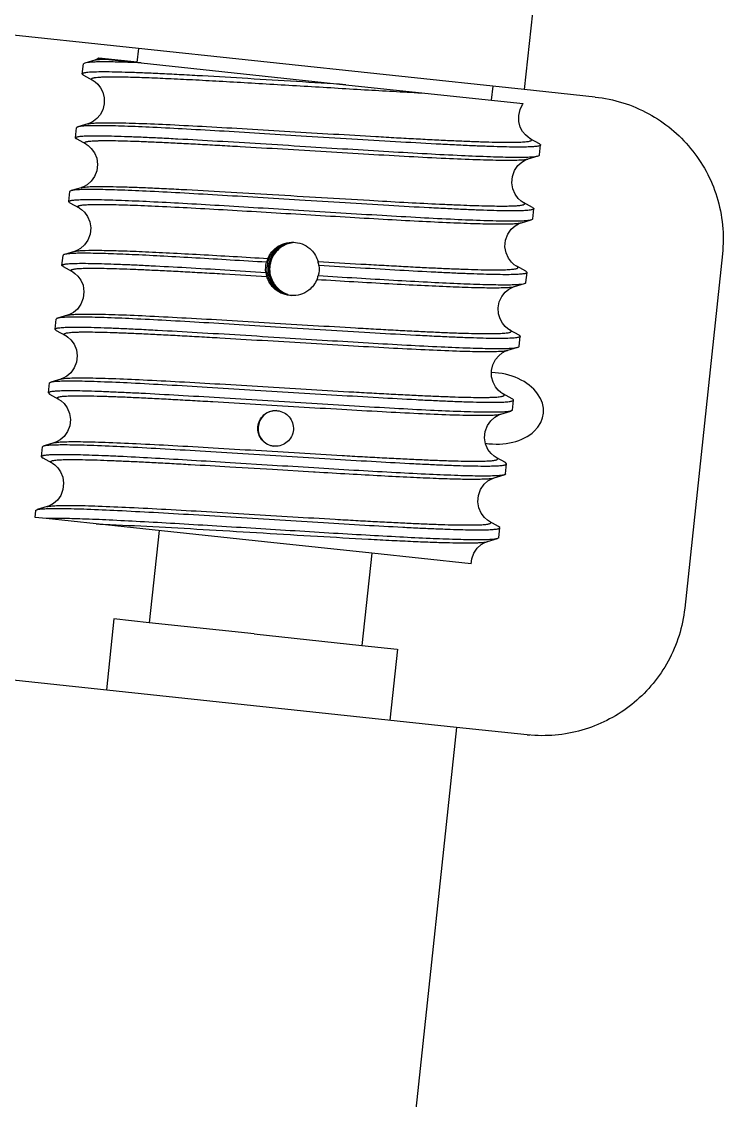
# Model space of a CAD drawing. Header units: millimetres. Extents: x 0 to 420, y 0 to 297.
# Drawn here: x 176.47 to 181.4, y 183.26 to 190.83 of the extents above; entities that cross this region are included whole.
import ezdxf

# ---------------------------------------------------------------- set-up
doc = ezdxf.new("R2010")
doc.units = ezdxf.units.MM
doc.header["$LTSCALE"] = 23.1
doc.layers.get('0').update_dxf_attribs({"linetype": 'CONTINUOUS'})
doc.layers.add('AXIS', color=7, linetype='CONTINUOUS')

msp = doc.modelspace()

# ---------------------------------------------------------------- linework, layer by layer
at = {"color": 7, "linetype": 'CONTINUOUS'}
for p, q in [((180.1829, 192.0924), (179.9977, 190.3522)), ((179.9977, 190.3522), (175.5232, 190.8286)), ((177.2827, 190.5427), (177.0136, 190.5709)), ((177.0136, 190.5709), (177.0603, 190.5657)), ((177.0603, 190.5657), (177.309, 190.5389)), ((176.914, 190.5372), (176.9044, 190.5308)), ((176.984, 190.558), (176.914, 190.5372)), ((177.309, 190.5389), (178.7447, 190.3858)), ((176.9049, 190.4521), (176.9689, 190.4171)), ((178.7447, 190.3858), (179.3, 190.3268)), ((180.4953, 190.2992), (179.9977, 190.3522)), ((179.3, 190.3268), (179.991, 190.2539)), ((176.9363, 190.1105), (176.8663, 190.0897)), ((176.8573, 190.0047), (176.9213, 189.9696)), ((180.1039, 189.9717), (180.0399, 190.0068)), ((180.0247, 189.8651), (180.0946, 189.8859)), ((176.8887, 189.6631), (176.8187, 189.6423)), ((176.8097, 189.5572), (176.8016, 189.5655)), ((176.8097, 189.5572), (176.8738, 189.5221)), ((180.0561, 189.5243), (179.9921, 189.5594)), ((179.9772, 189.4177), (180.0471, 189.4385)), ((176.8412, 189.2157), (176.7712, 189.1949)), ((176.7861, 189.1979), (176.7712, 189.1949)), ((181.3879, 189.1988), (181.1233, 186.7128)), ((176.762, 189.1097), (176.826, 189.0747)), ((180.0086, 189.0768), (179.9446, 189.1118)), ((179.9295, 188.9702), (179.9994, 188.991)), ((176.7934, 188.7682), (176.7234, 188.7474)), ((176.7145, 188.6622), (176.7785, 188.6271)), ((179.9609, 188.6293), (179.8968, 188.6644)), ((179.8818, 188.5227), (179.9518, 188.5435)), ((176.7459, 188.3207), (176.6759, 188.2999)), ((176.6668, 188.2148), (176.7308, 188.1797)), ((179.9133, 188.1818), (179.8493, 188.2169)), ((179.8342, 188.0752), (179.9041, 188.096)), ((176.6981, 187.8732), (176.6282, 187.8524)), ((176.6191, 187.7673), (176.6831, 187.7322)), ((179.8657, 187.7344), (179.8017, 187.7694)), ((177.9316, 187.7053), (178.2306, 187.6874)), ((178.2306, 187.6874), (178.5191, 187.6701)), ((178.5191, 187.6701), (178.5308, 187.6694)), ((179.7865, 187.6278), (179.8566, 187.6486)), ((176.6506, 187.4257), (176.5806, 187.4049)), ((176.6429, 187.3418), (176.5658, 187.3502)), ((176.9946, 187.3041), (176.6429, 187.3418)), ((179.8181, 187.2869), (179.7541, 187.3219)), ((177.4525, 187.2552), (176.9946, 187.3041)), ((178.1747, 187.1782), (177.4525, 187.2552)), ((179.8265, 187.2782), (179.8181, 187.2869)), ((178.9274, 187.0982), (178.1747, 187.1782)), ((179.739, 187.1803), (179.809, 187.2011)), ((179.819, 187.2078), (179.809, 187.2011)), ((179.6241, 187.0246), (178.9274, 187.0982)), ((179.5213, 185.8775), (175.0468, 186.3538)), ((179.5213, 185.8775), (178.9655, 180.657)), ((180.0189, 185.8245), (179.5213, 185.8775)), ((180.0726, 185.8203), (180.0189, 185.8245))]:
    msp.add_line(p, q, dxfattribs=at)
for points in [[(177.0136, 190.5709), (177.0013, 190.5646), (176.9855, 190.5585), (176.984, 190.558)], [(176.9689, 190.4171), (176.9719, 190.4154), (176.9862, 190.4058), (177.0048, 190.389), (177.0242, 190.3645), (177.0405, 190.3326), (177.0502, 190.2942), (177.0504, 190.2514), (177.0403, 190.2101), (177.0221, 190.1752), (176.9991, 190.1481), (176.9751, 190.129), (176.9538, 190.1172), (176.9385, 190.1112), (176.9363, 190.1105)], [(180.0399, 190.0068), (180.0379, 190.0079), (180.0242, 190.0169), (180.0059, 190.033), (179.9863, 190.0571), (179.9695, 190.0888), (179.9593, 190.1271), (179.9586, 190.1699), (179.9682, 190.2117), (179.9862, 190.247), (179.991, 190.2539)], [(176.9213, 189.9696), (176.9235, 189.9683), (176.9384, 189.9584), (176.9598, 189.9387), (176.982, 189.9082), (176.998, 189.8696), (177.0039, 189.8262), (176.9987, 189.7819), (176.9829, 189.7412), (176.9585, 189.7077), (176.9304, 189.6835), (176.906, 189.6696), (176.8901, 189.6635), (176.8886, 189.6631)], [(179.9921, 189.5593), (179.9908, 189.5601), (179.9768, 189.5693), (179.9561, 189.5877), (179.9338, 189.6171), (179.917, 189.6549), (179.91, 189.6979), (179.9141, 189.7423), (179.9289, 189.7835), (179.9527, 189.8178), (179.9807, 189.843), (180.0056, 189.8577), (180.0222, 189.8643), (180.0247, 189.8651)], [(176.8738, 189.5221), (176.8764, 189.5206), (176.8915, 189.5104), (176.9125, 189.491), (176.9341, 189.4613), (176.95, 189.4237), (176.9564, 189.3807), (176.9516, 189.3362), (176.9361, 189.2951), (176.9118, 189.2612), (176.8837, 189.2366), (176.8591, 189.2225)], [(179.9446, 189.1118), (179.9423, 189.1131), (179.9277, 189.1229), (179.9075, 189.1413), (179.8865, 189.1691), (179.87, 189.2055), (179.8625, 189.2486), (179.8664, 189.2945), (179.8819, 189.3369), (179.906, 189.3714), (179.9338, 189.3961), (179.9583, 189.4104), (179.9746, 189.4169), (179.9772, 189.4177)], [(176.8591, 189.2225), (176.8429, 189.2162), (176.8411, 189.2156)], [(176.826, 189.0747), (176.8295, 189.0727), (176.845, 189.062), (176.8652, 189.043), (176.8856, 189.0151), (176.9017, 188.9783), (176.9086, 188.9337), (176.9035, 188.8871), (176.887, 188.8452), (176.8623, 188.8118), (176.8347, 188.7883), (176.8109, 188.7748), (176.7951, 188.7687), (176.7934, 188.7681)], [(179.8969, 188.6644), (179.8953, 188.6653), (179.8824, 188.6737), (179.8646, 188.6889), (179.8452, 188.7119), (179.8282, 188.7423), (179.8172, 188.7787), (179.815, 188.82), (179.8227, 188.8618), (179.8399, 188.8994), (179.864, 188.9298), (179.8903, 188.9514), (179.9128, 188.9639), (179.9277, 188.9696), (179.9296, 188.9702)], [(176.7784, 188.6272), (176.7808, 188.6258), (176.7959, 188.6156), (176.8174, 188.5958), (176.8395, 188.5651), (176.8553, 188.5265), (176.8611, 188.4832), (176.8558, 188.439), (176.8399, 188.3986), (176.8156, 188.3652), (176.7876, 188.3411), (176.7633, 188.3273), (176.7474, 188.3212), (176.7459, 188.3207)], [(179.8494, 188.2169), (179.8474, 188.218), (179.8338, 188.2269), (179.8155, 188.243), (179.7959, 188.267), (179.779, 188.2985), (179.7688, 188.3368), (179.768, 188.3796), (179.7775, 188.4214), (179.7954, 188.4568), (179.8184, 188.4843), (179.8426, 188.5039), (179.8638, 188.5158), (179.879, 188.5218), (179.8819, 188.5227)], [(176.7308, 188.1797), (176.7331, 188.1784), (176.7479, 188.1685), (176.7692, 188.1489), (176.7913, 188.1185), (176.8074, 188.0801), (176.8134, 188.0368), (176.8083, 187.9926), (176.7927, 187.952), (176.7684, 187.9183), (176.7403, 187.8939), (176.7157, 187.8799), (176.6996, 187.8737), (176.6981, 187.8732)], [(179.8017, 187.7694), (179.8004, 187.7702), (179.7863, 187.7794), (179.7654, 187.798), (179.743, 187.8276), (179.7263, 187.8656), (179.7194, 187.9087), (179.7238, 187.9532), (179.7388, 187.9943), (179.7627, 188.0285), (179.7907, 188.0535), (179.8154, 188.068), (179.8318, 188.0745), (179.8342, 188.0753)], [(176.6831, 187.7322), (176.687, 187.73), (176.7033, 187.7186), (176.7241, 187.6985), (176.7444, 187.6698), (176.7595, 187.6334), (176.7658, 187.5908), (176.7609, 187.5459), (176.7453, 187.5049), (176.7216, 187.4717), (176.6948, 187.4479), (176.6707, 187.4336), (176.6536, 187.4267), (176.6506, 187.4257)], [(179.7541, 187.3219), (179.7528, 187.3226), (179.7388, 187.3318), (179.7179, 187.3504), (179.6956, 187.3799), (179.6789, 187.4174), (179.6719, 187.4597), (179.6757, 187.504), (179.691, 187.5465), (179.7161, 187.5822), (179.7425, 187.6056), (179.7652, 187.6193), (179.7822, 187.6264), (179.7865, 187.6278)], [(179.6242, 187.0246), (179.6287, 187.0591), (179.6438, 187.0998), (179.6678, 187.134), (179.696, 187.159), (179.7208, 187.1734), (179.7369, 187.1797), (179.739, 187.1803)]]:
    msp.add_lwpolyline(points, dxfattribs=at)
for centre, radius, start, end in [((178.3812, 189.0924), 0.1875, 192.04211, 195.05276), ((178.2548, 187.9743), 0.125, 87.98467, 263.92066)]:
    msp.add_arc(centre, radius, start, end, dxfattribs=at)
for points, knots in [([(177.309, 190.5389), (177.2592, 190.5409), (177.1885, 190.5434), (177.0996, 190.5452), (177.0452, 190.5456), (176.9995, 190.5451), (176.9628, 190.5437), (176.9352, 190.5414), (176.9199, 190.539), (176.914, 190.5372)], [0, 0, 0, 0, 0.377792, 0.536701, 0.674347, 0.789988, 0.883026, 0.953051, 1, 1, 1, 1]), ([(176.8969, 190.4604), (176.8967, 190.459), (176.8993, 190.4552), (176.9027, 190.4533), (176.9049, 190.4521)], [0, 0, 0, 0, 0.361775, 1, 1, 1, 1]), ([(178.7447, 190.3858), (178.6296, 190.3929), (178.4011, 190.4072), (178.0663, 190.4278), (177.7977, 190.4437), (177.5969, 190.4547), (177.4609, 190.4616), (177.337, 190.4673), (177.2265, 190.4715), (177.1306, 190.4742), (177.0505, 190.4753), (176.9871, 190.4747), (176.945, 190.4729), (176.9201, 190.4699), (176.9093, 190.4678), (176.9029, 190.4657), (176.8993, 190.464), (176.897, 190.4619), (176.8969, 190.4604)], [0, 0, 0, 0, 0.186835, 0.37059, 0.542965, 0.622418, 0.696161, 0.763361, 0.823261, 0.875185, 0.918557, 0.952903, 0.977877, 0.986793, 0.993338, 0.995746, 0.997609, 1, 1, 1, 1]), ([(176.9689, 190.4171), (176.9673, 190.418), (176.9646, 190.4196), (176.9615, 190.4223), (176.9601, 190.4252), (176.9614, 190.4282), (176.9645, 190.4302), (176.9691, 190.4321), (176.9756, 190.4338), (176.9877, 190.4361), (177.0074, 190.4382), (177.0362, 190.4399), (177.0721, 190.4409), (177.1148, 190.4412), (177.1642, 190.4408), (177.2425, 190.4393), (177.355, 190.4356), (177.5059, 190.4292), (177.676, 190.4209), (177.8619, 190.4108), (178.0603, 190.3995), (178.2674, 190.3872), (178.4793, 190.3745), (178.692, 190.3616), (178.9656, 190.3454), (179.1679, 190.3338), (179.3, 190.3268)], [0, 0, 0, 0, 0.002331, 0.003999, 0.005159, 0.006227, 0.007703, 0.00981, 0.012621, 0.016161, 0.025465, 0.03774, 0.05297, 0.071111, 0.092068, 0.115739, 0.170791, 0.23526, 0.307894, 0.387374, 0.472174, 0.560697, 0.65128, 0.742201, 0.831743, 1, 1, 1, 1]), ([(180.4953, 190.2992), (180.6256, 190.2854), (180.88, 190.2061), (181.1852, 189.9536), (181.3758, 189.6024), (181.4022, 189.3322), (181.3879, 189.1988)], [0, 0, 0, 0, 0.251507, 0.49583, 0.742574, 1, 1, 1, 1]), ([(176.8663, 190.0898), (176.8639, 190.089), (176.8602, 190.0879), (176.8569, 190.0848), (176.8567, 190.0833)], [0, 0, 0, 0, 0.638011, 1, 1, 1, 1]), ([(178.4694, 190.0233), (178.3714, 190.0294), (178.179, 190.0414), (177.8984, 190.0584), (177.6372, 190.0734), (177.4039, 190.0855), (177.2304, 190.093), (177.1113, 190.0966), (177.0384, 190.098), (176.9775, 190.0981), (176.929, 190.097), (176.8965, 190.0949), (176.877, 190.0923), (176.8695, 190.0907), (176.8663, 190.0898)], [0, 0, 0, 0, 0.183353, 0.36033, 0.525107, 0.672238, 0.796882, 0.849461, 0.894956, 0.933002, 0.963305, 0.985659, 0.993824, 1, 1, 1, 1]), ([(176.8573, 190.0047), (176.855, 190.0059), (176.8517, 190.0077), (176.8491, 190.0115), (176.8492, 190.013)], [0, 0, 0, 0, 0.638389, 1, 1, 1, 1]), ([(176.8492, 190.013), (176.8494, 190.0143), (176.8512, 190.0162), (176.8543, 190.0178), (176.8597, 190.0198), (176.8688, 190.0218), (176.8896, 190.0247), (176.9251, 190.0267), (176.9785, 190.0278), (177.046, 190.0274), (177.1271, 190.0256), (177.221, 190.0225), (177.3267, 190.0181), (177.4434, 190.0126), (177.6174, 190.0036), (177.8532, 189.9903), (178.1515, 189.9722), (178.357, 189.9595), (178.4619, 189.9529)], [0, 0, 0, 0, 0.002445, 0.004282, 0.00663, 0.012967, 0.021567, 0.045626, 0.078733, 0.120624, 0.170924, 0.229166, 0.294808, 0.367229, 0.445743, 0.618031, 0.805139, 1, 1, 1, 1]), ([(176.9213, 189.9696), (176.9191, 189.9708), (176.9159, 189.9728), (176.9126, 189.9765), (176.913, 189.9794), (176.9144, 189.9811), (176.9166, 189.9826), (176.9212, 189.9846), (176.9294, 189.9868), (176.942, 189.9888), (176.9582, 189.9905), (176.978, 189.9918), (177.0014, 189.9928), (177.0283, 189.9934), (177.0587, 189.9936), (177.1059, 189.9935), (177.1728, 189.9923), (177.2624, 189.9897), (177.3635, 189.9858), (177.4752, 189.9809), (177.5965, 189.975), (177.7262, 189.9681), (177.863, 189.9605), (178.0559, 189.9495), (178.3047, 189.9347), (178.6056, 189.9165), (178.9016, 189.8989), (179.1812, 189.883), (179.4338, 189.8699), (179.6231, 189.8618), (179.7538, 189.8578), (179.8342, 189.8562), (179.9015, 189.856), (179.9552, 189.8572), (179.9913, 189.8594), (180.0128, 189.8623), (180.0212, 189.8641), (180.0247, 189.8651)], [0, 0, 0, 0, 0.00234, 0.003748, 0.004303, 0.004943, 0.005774, 0.006846, 0.00979, 0.013853, 0.019054, 0.025396, 0.032875, 0.04148, 0.051187, 0.061971, 0.086664, 0.115351, 0.147775, 0.183602, 0.222493, 0.264096, 0.308, 0.353773, 0.449195, 0.546725, 0.64262, 0.733214, 0.815049, 0.88497, 0.914632, 0.940381, 0.961944, 0.979142, 0.991852, 0.996496, 1, 1, 1, 1]), ([(180.1123, 189.963), (180.1121, 189.9617), (180.1103, 189.9597), (180.1071, 189.958), (180.1016, 189.9559), (180.0923, 189.9538), (180.0781, 189.9518), (180.0602, 189.9502), (180.0287, 189.9485), (179.98, 189.9476), (179.9109, 189.9479), (179.828, 189.9497), (179.732, 189.9528), (179.624, 189.9572), (179.5049, 189.9628), (179.3275, 189.9719), (179.0875, 189.9855), (178.7843, 190.0038), (178.5757, 190.0167), (178.4694, 190.0233)], [0, 0, 0, 0, 0.002484, 0.004337, 0.006702, 0.013077, 0.021722, 0.032663, 0.045898, 0.079151, 0.12122, 0.171711, 0.230147, 0.295971, 0.368544, 0.447164, 0.619448, 0.806133, 1, 1, 1, 1]), ([(180.1039, 189.9717), (180.1062, 189.9705), (180.1098, 189.9685), (180.1124, 189.9645), (180.1123, 189.963)], [0, 0, 0, 0, 0.637922, 1, 1, 1, 1]), ([(178.4619, 189.9529), (178.561, 189.9468), (178.7561, 189.9347), (179.0408, 189.9174), (179.3065, 189.9022), (179.5443, 189.8898), (179.7213, 189.8824), (179.8431, 189.8787), (179.9177, 189.8773), (179.9802, 189.8772), (180.03, 189.8784), (180.0635, 189.8805), (180.0835, 189.8833), (180.0913, 189.8849), (180.0946, 189.8859)], [0, 0, 0, 0, 0.182204, 0.358565, 0.52316, 0.67043, 0.795429, 0.848235, 0.893973, 0.932272, 0.962826, 0.985423, 0.993707, 1, 1, 1, 1]), ([(180.0946, 189.8859), (180.0972, 189.8867), (180.1011, 189.8878), (180.1046, 189.8912), (180.1048, 189.8927)], [0, 0, 0, 0, 0.638557, 1, 1, 1, 1]), ([(176.8187, 189.6423), (176.8163, 189.6416), (176.8126, 189.6405), (176.8092, 189.6373), (176.8091, 189.6359)], [0, 0, 0, 0, 0.638064, 1, 1, 1, 1]), ([(178.4217, 189.5759), (178.3238, 189.5819), (178.1314, 189.5939), (177.8509, 189.6109), (177.5897, 189.6259), (177.3564, 189.638), (177.183, 189.6455), (177.0638, 189.6491), (176.991, 189.6505), (176.93, 189.6506), (176.8815, 189.6495), (176.8489, 189.6475), (176.8294, 189.6448), (176.8219, 189.6433), (176.8187, 189.6423)], [0, 0, 0, 0, 0.183324, 0.360274, 0.525032, 0.672155, 0.796802, 0.849387, 0.894891, 0.932949, 0.963265, 0.985636, 0.993812, 1, 1, 1, 1]), ([(176.8235, 189.5745), (176.8332, 189.5761), (176.8567, 189.5782), (176.898, 189.5799), (176.9509, 189.5803), (177.0435, 189.5793), (177.1847, 189.5748), (177.3815, 189.5661), (177.6101, 189.554), (177.8638, 189.5393), (178.1346, 189.5228), (178.32, 189.5113), (178.4143, 189.5055)], [0, 0, 0, 0, 0.018502, 0.044469, 0.077752, 0.118128, 0.218914, 0.343807, 0.489018, 0.650123, 0.822196, 1, 1, 1, 1]), ([(176.8016, 189.5655), (176.8017, 189.5666), (176.8035, 189.5689), (176.808, 189.571), (176.8149, 189.573), (176.8203, 189.574), (176.8235, 189.5745)], [0, 0, 0, 0, 0.126825, 0.323356, 0.61228, 1, 1, 1, 1]), ([(176.8864, 189.54), (176.896, 189.5416), (176.9194, 189.5439), (176.9604, 189.5457), (177.0131, 189.5463), (177.1055, 189.5455), (177.2463, 189.5414), (177.4423, 189.5329), (177.6698, 189.5213), (177.9213, 189.5071), (178.189, 189.4913), (178.4643, 189.4747), (178.7384, 189.4582), (179.0025, 189.4428), (179.2482, 189.4294), (179.4677, 189.4187), (179.631, 189.4123), (179.7434, 189.4095), (179.8123, 189.4086), (179.8701, 189.4088), (179.9165, 189.4101), (179.9509, 189.4127), (179.9699, 189.4155), (179.9772, 189.4177)], [0, 0, 0, 0, 0.00944, 0.022728, 0.03979, 0.060518, 0.112254, 0.176334, 0.250701, 0.33299, 0.420566, 0.510628, 0.600293, 0.68669, 0.767059, 0.838811, 0.899699, 0.925435, 0.947753, 0.96649, 0.981491, 0.992666, 1, 1, 1, 1]), ([(178.4143, 189.5055), (178.5134, 189.4993), (178.7086, 189.4872), (178.9934, 189.4699), (179.2591, 189.4547), (179.497, 189.4424), (179.6741, 189.4348), (179.7959, 189.4312), (179.8704, 189.4299), (179.9329, 189.4298), (179.9826, 189.431), (180.016, 189.4331), (180.0361, 189.4358), (180.0438, 189.4375), (180.0471, 189.4385)], [0, 0, 0, 0, 0.182271, 0.35869, 0.523327, 0.670621, 0.795616, 0.848411, 0.89413, 0.932401, 0.96292, 0.985474, 0.993734, 1, 1, 1, 1]), ([(180.0646, 189.5155), (180.0645, 189.5142), (180.0626, 189.5122), (180.0594, 189.5105), (180.0539, 189.5085), (180.0446, 189.5064), (180.0233, 189.5034), (179.987, 189.5012), (179.9323, 189.5001), (179.8632, 189.5004), (179.7803, 189.5022), (179.6843, 189.5053), (179.5763, 189.5097), (179.4572, 189.5153), (179.2798, 189.5244), (179.0398, 189.538), (178.7367, 189.5563), (178.528, 189.5693), (178.4217, 189.5759)], [0, 0, 0, 0, 0.002475, 0.004325, 0.006689, 0.013066, 0.021715, 0.045897, 0.079159, 0.121231, 0.171727, 0.230165, 0.29599, 0.368563, 0.447182, 0.619463, 0.806143, 1, 1, 1, 1]), ([(180.0561, 189.5243), (180.0585, 189.523), (180.0621, 189.521), (180.0648, 189.5171), (180.0646, 189.5155)], [0, 0, 0, 0, 0.639264, 1, 1, 1, 1]), ([(180.0471, 189.4385), (180.0497, 189.4392), (180.0535, 189.4404), (180.057, 189.4437), (180.0572, 189.4452)], [0, 0, 0, 0, 0.638028, 1, 1, 1, 1]), ([(178.1978, 189.0533), (178.1919, 189.0806), (178.1927, 189.1384), (178.2309, 189.2151), (178.2981, 189.268), (178.3541, 189.2803), (178.3819, 189.2801)], [0, 0, 0, 0, 0.251875, 0.501943, 0.749599, 1, 1, 1, 1]), ([(178.3534, 189.276), (178.3341, 189.2722), (178.2966, 189.2583), (178.2496, 189.2213), (178.2163, 189.1713), (178.2002, 189.1132), (178.2032, 189.0529), (178.2247, 188.9969), (178.2624, 188.9504), (178.296, 188.9287), (178.314, 188.9207)], [0, 0, 0, 0, 0.125035, 0.249236, 0.374009, 0.500011, 0.626029, 0.75082, 0.875004, 1, 1, 1, 1]), ([(176.7712, 189.1949), (176.7687, 189.1941), (176.765, 189.193), (176.7616, 189.1898), (176.7614, 189.1884)], [0, 0, 0, 0, 0.638587, 1, 1, 1, 1]), ([(178.3609, 188.9062), (178.3422, 188.9082), (178.3052, 188.9179), (178.257, 188.9482), (178.22, 188.9911), (178.2049, 189.0257), (178.2001, 189.0437)], [0, 0, 0, 0, 0.252455, 0.502427, 0.750669, 1, 1, 1, 1]), ([(176.7234, 188.7474), (176.721, 188.7466), (176.7173, 188.7455), (176.714, 188.7424), (176.7138, 188.7409)], [0, 0, 0, 0, 0.638751, 1, 1, 1, 1]), ([(178.3265, 188.6809), (178.2286, 188.687), (178.0361, 188.699), (177.7557, 188.7159), (177.4945, 188.731), (177.2612, 188.7431), (177.0877, 188.7506), (176.9686, 188.7541), (176.8957, 188.7555), (176.8348, 188.7557), (176.7862, 188.7546), (176.7537, 188.7525), (176.7342, 188.7499), (176.7266, 188.7483), (176.7234, 188.7474)], [0, 0, 0, 0, 0.183315, 0.360256, 0.525008, 0.672127, 0.796776, 0.849364, 0.894871, 0.932932, 0.963251, 0.985628, 0.993808, 1, 1, 1, 1]), ([(176.7063, 188.6706), (176.7065, 188.6719), (176.7083, 188.6738), (176.7114, 188.6754), (176.7168, 188.6774), (176.7259, 188.6794), (176.7467, 188.6822), (176.7822, 188.6843), (176.8355, 188.6854), (176.9031, 188.685), (176.9842, 188.6832), (177.0781, 188.6801), (177.1838, 188.6757), (177.3005, 188.6702), (177.4745, 188.6612), (177.7103, 188.6478), (178.0086, 188.6298), (178.2141, 188.6171), (178.319, 188.6105)], [0, 0, 0, 0, 0.002451, 0.004287, 0.006633, 0.012967, 0.021564, 0.045623, 0.078729, 0.120618, 0.170919, 0.229163, 0.294805, 0.367225, 0.445738, 0.618028, 0.80514, 1, 1, 1, 1]), ([(179.9694, 188.6206), (179.9692, 188.6193), (179.9674, 188.6173), (179.9642, 188.6156), (179.9587, 188.6135), (179.9493, 188.6115), (179.928, 188.6084), (179.8917, 188.6063), (179.8371, 188.6051), (179.7679, 188.6055), (179.685, 188.6072), (179.5891, 188.6104), (179.481, 188.6148), (179.3619, 188.6204), (179.1845, 188.6295), (178.9445, 188.6431), (178.6414, 188.6613), (178.4328, 188.6743), (178.3265, 188.6809)], [0, 0, 0, 0, 0.002472, 0.004323, 0.006688, 0.013067, 0.021718, 0.045901, 0.079162, 0.121236, 0.171732, 0.23017, 0.295995, 0.368568, 0.447187, 0.619464, 0.806142, 1, 1, 1, 1]), ([(176.7145, 188.6622), (176.7122, 188.6634), (176.7088, 188.6653), (176.7062, 188.6691), (176.7063, 188.6706)], [0, 0, 0, 0, 0.638441, 1, 1, 1, 1]), ([(178.319, 188.6105), (178.4181, 188.6044), (178.6133, 188.5922), (178.898, 188.575), (179.1637, 188.5598), (179.4016, 188.5475), (179.5787, 188.5399), (179.7005, 188.5363), (179.775, 188.5349), (179.8375, 188.5348), (179.8873, 188.536), (179.9207, 188.5381), (179.9407, 188.5409), (179.9485, 188.5425), (179.9518, 188.5435)], [0, 0, 0, 0, 0.182246, 0.358642, 0.523262, 0.670547, 0.795545, 0.848344, 0.894071, 0.932353, 0.962883, 0.985453, 0.993723, 1, 1, 1, 1]), ([(179.9609, 188.6293), (179.9633, 188.628), (179.9668, 188.6261), (179.9695, 188.6221), (179.9694, 188.6206)], [0, 0, 0, 0, 0.639084, 1, 1, 1, 1]), ([(179.9518, 188.5435), (179.9543, 188.5443), (179.9582, 188.5454), (179.9617, 188.5487), (179.9619, 188.5502)], [0, 0, 0, 0, 0.638647, 1, 1, 1, 1]), ([(176.6831, 187.7322), (176.681, 187.7334), (176.6783, 187.735), (176.6757, 187.7378), (176.6747, 187.7396), (176.6747, 187.7415), (176.6757, 187.7431), (176.6775, 187.7446), (176.6813, 187.7466), (176.6883, 187.7487), (176.6991, 187.7508), (176.7131, 187.7525), (176.7304, 187.7539), (176.751, 187.755), (176.7747, 187.7557), (176.8015, 187.7561), (176.8433, 187.7563), (176.9029, 187.7556), (176.9827, 187.7536), (177.0734, 187.7505), (177.1739, 187.7464), (177.2835, 187.7413), (177.4012, 187.7354), (177.526, 187.7287), (177.7036, 187.7188), (177.8395, 187.7108), (177.9316, 187.7053)], [0, 0, 0, 0, 0.005498, 0.007431, 0.008939, 0.010234, 0.011627, 0.013376, 0.015618, 0.021802, 0.030414, 0.04152, 0.055146, 0.071292, 0.089923, 0.110994, 0.134459, 0.188375, 0.251273, 0.322673, 0.401902, 0.488253, 0.581018, 0.679459, 0.782708, 1, 1, 1, 1]), ([(178.5308, 187.6694), (178.6101, 187.6647), (178.7641, 187.6557), (178.9867, 187.6433), (179.1905, 187.6329), (179.3705, 187.625), (179.5036, 187.6206), (179.5948, 187.619), (179.6507, 187.6187), (179.6978, 187.6193), (179.7358, 187.6209), (179.7644, 187.6234), (179.7803, 187.6259), (179.7865, 187.6278)], [0, 0, 0, 0, 0.1894, 0.368172, 0.531791, 0.676319, 0.797998, 0.849325, 0.893908, 0.931449, 0.96169, 0.984533, 1, 1, 1, 1]), ([(176.5709, 187.3985), (176.5711, 187.3999), (176.5744, 187.4031), (176.5781, 187.4042), (176.5806, 187.4049)], [0, 0, 0, 0, 0.360833, 1, 1, 1, 1]), ([(176.5806, 187.4049), (176.5839, 187.4059), (176.5919, 187.4076), (176.6126, 187.4103), (176.6474, 187.4123), (176.6994, 187.4133), (176.7648, 187.413), (176.843, 187.4113), (176.9709, 187.4072), (177.1566, 187.3988), (177.4057, 187.3856), (177.6831, 187.3694), (177.979, 187.3512), (178.2827, 187.3323), (178.5834, 187.3137), (178.8703, 187.2967), (179.0962, 187.2841), (179.2623, 187.2758), (179.3734, 187.2709), (179.4739, 187.267), (179.5631, 187.2643), (179.64, 187.2629), (179.704, 187.2628), (179.7491, 187.2639), (179.7782, 187.2657), (179.7948, 187.2673), (179.8079, 187.2692), (179.8175, 187.2716), (179.8237, 187.274), (179.8263, 187.2769), (179.8265, 187.2782)], [0, 0, 0, 0, 0.003211, 0.007489, 0.019266, 0.035295, 0.055455, 0.079574, 0.107442, 0.173407, 0.251001, 0.337449, 0.429655, 0.524315, 0.618036, 0.70746, 0.789382, 0.8266, 0.860871, 0.891889, 0.919377, 0.943093, 0.96283, 0.978422, 0.984626, 0.989756, 0.993813, 0.99681, 0.998801, 1, 1, 1, 1]), ([(176.6506, 187.4257), (176.654, 187.4268), (176.6622, 187.4285), (176.6836, 187.4313), (176.7194, 187.4334), (176.7728, 187.4345), (176.84, 187.4342), (176.9202, 187.4326), (177.0509, 187.4284), (177.2401, 187.4201), (177.4929, 187.4069), (177.7729, 187.3909), (178.0692, 187.3732), (178.3707, 187.355), (178.6198, 187.3402), (178.813, 187.3292), (178.95, 187.3217), (179.0798, 187.3149), (179.2012, 187.3091), (179.3131, 187.3042), (179.4143, 187.3005), (179.5038, 187.298), (179.5708, 187.297), (179.6179, 187.2969), (179.6482, 187.2972), (179.6751, 187.2979), (179.6983, 187.299), (179.718, 187.3004), (179.7341, 187.3022), (179.7466, 187.3043), (179.7547, 187.3065), (179.7593, 187.3086), (179.7614, 187.3102), (179.7627, 187.3119), (179.763, 187.3148), (179.7597, 187.3187), (179.7563, 187.3207), (179.7541, 187.3219)], [0, 0, 0, 0, 0.003441, 0.008015, 0.020607, 0.037739, 0.059237, 0.084906, 0.114541, 0.184472, 0.266315, 0.356992, 0.452997, 0.550646, 0.646189, 0.692026, 0.735971, 0.777591, 0.816513, 0.852372, 0.884804, 0.913481, 0.93816, 0.948931, 0.958619, 0.967196, 0.974641, 0.980946, 0.986109, 0.990137, 0.993051, 0.994112, 0.994936, 0.995578, 0.996145, 0.997598, 1, 1, 1, 1]), ([(179.809, 187.2011), (179.8021, 187.1991), (179.7841, 187.1964), (179.7516, 187.194), (179.7077, 187.1926), (179.653, 187.1924), (179.5878, 187.1932), (179.4812, 187.1959), (179.3258, 187.202), (179.1159, 187.2123), (178.8794, 187.2253), (178.6232, 187.2405), (178.3544, 187.257), (178.081, 187.2741), (177.8108, 187.2907), (177.5515, 187.3063), (177.3106, 187.32), (177.095, 187.331), (176.911, 187.3388), (176.7639, 187.3428), (176.6786, 187.343), (176.6429, 187.3418)], [0, 0, 0, 0, 0.006773, 0.017091, 0.030935, 0.048223, 0.06884, 0.092645, 0.149116, 0.216024, 0.291445, 0.373203, 0.458941, 0.546183, 0.632411, 0.715134, 0.791967, 0.860692, 0.919334, 0.96621, 1, 1, 1, 1]), ([(176.9946, 187.3041), (177.027, 187.3029), (177.1739, 187.2972), (177.3207, 187.2897), (177.4351, 187.2835)], [0, 0, 0, 0, 0.220588, 1, 1, 1, 1]), ([(177.4351, 187.2835), (177.5532, 187.2772), (177.7971, 187.2631), (178.1673, 187.2409), (178.5388, 187.2185), (178.8391, 187.2012), (179.0633, 187.1894), (179.2135, 187.1822), (179.3483, 187.1767), (179.4658, 187.1729), (179.5641, 187.1711), (179.6334, 187.1714), (179.6782, 187.173), (179.7035, 187.1746), (179.7232, 187.1768), (179.7344, 187.179), (179.739, 187.1803)], [0, 0, 0, 0, 0.153651, 0.31766, 0.48223, 0.637506, 0.708704, 0.774184, 0.832962, 0.884127, 0.926969, 0.960821, 0.974218, 0.985222, 0.993815, 1, 1, 1, 1]), ([(181.1233, 186.7128), (181.1096, 186.5837), (181.0314, 186.3334), (180.7858, 186.0356), (180.4527, 185.8485), (180.1987, 185.8137), (180.0726, 185.8203)], [0, 0, 0, 0, 0.257793, 0.505142, 0.749358, 1, 1, 1, 1])]:
    msp.add_open_spline(points, degree=3, knots=knots, dxfattribs=at)
at = {"layer": 'AXIS', "color": 7, "linetype": 'CONTINUOUS'}
for p, q in [((177.2827, 190.5423), (177.2931, 190.6401)), ((176.8969, 190.4604), (176.9044, 190.5308)), ((177.0003, 190.5613), (177.0112, 190.5627)), ((179.7687, 190.2776), (179.7791, 190.3755)), ((176.8492, 190.013), (176.8567, 190.0833)), ((180.1048, 189.8927), (180.1123, 189.963)), ((176.8016, 189.5655), (176.8091, 189.6359)), ((176.8738, 189.5221), (176.8738, 189.5221)), ((178.913, 189.5745), (178.942, 189.5728)), ((180.0572, 189.4452), (180.0646, 189.5156)), ((178.3819, 189.2803), (178.3918, 189.2796)), ((176.8412, 189.2157), (176.8545, 189.2185)), ((176.754, 189.118), (176.7614, 189.1884)), ((176.762, 189.1097), (176.754, 189.118)), ((180.0086, 189.0768), (180.017, 189.0681)), ((180.0095, 188.9977), (180.017, 189.0681)), ((178.362, 188.9059), (178.3521, 188.9067)), ((176.7063, 188.6706), (176.7138, 188.7409)), ((176.7785, 188.6271), (176.7784, 188.6272)), ((179.9619, 188.5502), (179.9694, 188.6206)), ((176.6587, 188.2231), (176.6662, 188.2934)), ((176.6662, 188.2934), (176.6759, 188.2999)), ((176.6587, 188.2231), (176.6668, 188.2148)), ((176.7308, 188.1797), (176.7308, 188.1797)), ((179.9142, 188.1028), (179.9217, 188.1732)), ((178.2591, 188.0993), (178.2656, 188.0988)), ((179.8342, 188.0752), (179.8342, 188.0753)), ((179.9142, 188.1028), (179.9041, 188.096)), ((176.611, 187.7756), (176.6185, 187.846)), ((178.2457, 187.8496), (178.2392, 187.8502)), ((178.2324, 187.7151), (177.9334, 187.7335)), ((178.2648, 187.713), (178.2324, 187.7151)), ((179.8741, 187.7257), (179.8657, 187.7344)), ((179.8666, 187.6553), (179.8741, 187.7257)), ((176.5658, 187.3502), (176.5709, 187.3985)), ((177.4358, 187.2576), (177.367, 186.6113)), ((179.819, 187.2078), (179.8265, 187.2782)), ((178.9274, 187.0988), (178.8586, 186.4525)), ((177.1184, 186.6377), (177.0655, 186.1405)), ((177.367, 186.6109), (177.1185, 186.6377)), ((178.1036, 186.5324), (177.367, 186.6109)), ((178.1036, 186.5324), (178.8586, 186.4522)), ((178.8586, 186.4522), (179.1071, 186.426)), ((179.1072, 186.426), (179.0543, 185.9288)), ((180.0189, 185.8245), (180.0347, 185.8237))]:
    msp.add_line(p, q, dxfattribs=at)
for centre, radius, start, end in [((178.4007, 189.0871), 0.192, 98.54304, 111.45119), ((178.3728, 189.0883), 0.191, 155.75943, 164.33312), ((178.3732, 189.0975), 0.1842, 6.08745, 15.09684), ((178.3734, 189.0977), 0.191, 188.54462, 197.32869), ((178.3726, 189.0885), 0.1843, 338.06011, 346.83918), ((178.4018, 189.0961), 0.1923, 231.24508, 250.01279)]:
    msp.add_arc(centre, radius, start, end, dxfattribs=at)
msp.add_ellipse((179.7803, 188.1156), major_axis=(0.3516, -0.0374), ratio=0.707137, start_param=4.63079, end_param=7.963265, dxfattribs=at)
for points, knots in [([(177.0112, 190.5627), (177.0146, 190.563), (177.031, 190.5645), (177.0474, 190.5653), (177.0603, 190.5657)], [0, 0, 0, 0, 0.21205, 1, 1, 1, 1]), ([(176.984, 190.558), (176.9851, 190.5584), (176.9905, 190.5598), (176.9959, 190.5607), (177.0003, 190.5613)], [0, 0, 0, 0, 0.209107, 1, 1, 1, 1]), ([(176.9363, 190.1105), (176.9397, 190.1116), (176.9479, 190.1133), (176.9693, 190.1161), (177.005, 190.1182), (177.0584, 190.1193), (177.1255, 190.119), (177.2056, 190.1174), (177.3363, 190.1133), (177.5255, 190.105), (177.7784, 190.0918), (178.0584, 190.0757), (178.3548, 190.058), (178.6563, 190.0398), (178.9055, 190.025), (179.0988, 190.014), (179.2358, 190.0065), (179.3657, 189.9997), (179.4871, 189.9939), (179.599, 189.989), (179.7002, 189.9853), (179.7897, 189.9828), (179.8567, 189.9818), (179.9038, 189.9817), (179.9341, 189.9821), (179.9609, 189.9827), (179.9842, 189.9838), (180.0039, 189.9852), (180.02, 189.987), (180.0325, 189.9891), (180.0406, 189.9913), (180.0451, 189.9935), (180.0473, 189.995), (180.0486, 189.9968), (180.0488, 189.9997), (180.0455, 190.0035), (180.0421, 190.0056), (180.0399, 190.0068)], [0, 0, 0, 0, 0.003443, 0.008017, 0.020581, 0.037668, 0.059156, 0.084825, 0.114439, 0.18436, 0.266216, 0.3569, 0.45292, 0.550591, 0.646157, 0.692003, 0.735954, 0.777589, 0.816526, 0.852389, 0.884807, 0.913488, 0.938178, 0.948947, 0.958625, 0.967187, 0.974623, 0.980926, 0.986092, 0.990124, 0.99304, 0.9941, 0.994923, 0.995563, 0.99613, 0.997593, 1, 1, 1, 1]), ([(176.8887, 189.6631), (176.8926, 189.6643), (176.9022, 189.6662), (176.9276, 189.6692), (176.9709, 189.6713), (177.0359, 189.672), (177.1181, 189.6709), (177.2163, 189.6682), (177.3293, 189.664), (177.4559, 189.6583), (177.6471, 189.6488), (177.9072, 189.6343), (178.2355, 189.6149), (178.5736, 189.5945), (178.8006, 189.5809), (178.913, 189.5745)], [0, 0, 0, 0, 0.006115, 0.014457, 0.037858, 0.070093, 0.110755, 0.159376, 0.21542, 0.278166, 0.346854, 0.498713, 0.663559, 0.833418, 1, 1, 1, 1]), ([(176.8738, 189.5221), (176.8722, 189.523), (176.8696, 189.5246), (176.8665, 189.5272), (176.865, 189.5301), (176.866, 189.533), (176.8688, 189.5351), (176.8731, 189.5369), (176.8792, 189.5386), (176.8838, 189.5395), (176.8864, 189.54)], [0, 0, 0, 0, 0.148072, 0.255103, 0.330057, 0.396687, 0.485825, 0.612956, 0.783591, 1, 1, 1, 1]), ([(178.942, 189.5728), (179.0223, 189.5682), (179.1761, 189.5596), (179.3632, 189.5499), (179.5008, 189.5437), (179.5931, 189.54), (179.6772, 189.5371), (179.7525, 189.5352), (179.8185, 189.5342), (179.8674, 189.5343), (179.9015, 189.5349), (179.9232, 189.5357), (179.9423, 189.5367), (179.9587, 189.538), (179.9725, 189.5396), (179.9835, 189.5414), (179.9918, 189.5435), (179.9974, 189.5458), (180.0006, 189.5484), (180.0011, 189.5507), (180.0006, 189.5524), (179.9994, 189.5541), (179.9967, 189.5567), (179.9941, 189.5583), (179.9921, 189.5593)], [0, 0, 0, 0, 0.224441, 0.429174, 0.522292, 0.608307, 0.686667, 0.756846, 0.818319, 0.8706, 0.893194, 0.913385, 0.931146, 0.946453, 0.959288, 0.969644, 0.977547, 0.983113, 0.98671, 0.988139, 0.989652, 0.991486, 0.993781, 1, 1, 1, 1]), ([(178.1986, 189.1667), (178.204, 189.1786), (178.2201, 189.2071), (178.2584, 189.2467), (178.3156, 189.276), (178.36, 189.2815), (178.3819, 189.2803)], [0, 0, 0, 0, 0.171865, 0.426801, 0.711756, 1, 1, 1, 1]), ([(178.382, 189.2795), (178.359, 189.2785), (178.3133, 189.268), (178.2553, 189.2287), (178.215, 189.1713), (178.1982, 189.1028), (178.2073, 189.033), (178.2409, 188.9715), (178.2941, 188.926), (178.3385, 188.9104), (178.3613, 188.9069)], [0, 0, 0, 0, 0.125495, 0.249621, 0.374169, 0.50005, 0.625615, 0.749834, 0.874187, 1, 1, 1, 1]), ([(178.3918, 189.2796), (178.4129, 189.2773), (178.4545, 189.2655), (178.5151, 189.2226), (178.543, 189.1754), (178.5511, 189.1455)], [0, 0, 0, 0, 0.290607, 0.576499, 1, 1, 1, 1]), ([(178.1889, 189.1399), (178.1044, 189.1451), (177.9392, 189.1553), (177.6993, 189.1695), (177.4767, 189.182), (177.2773, 189.192), (177.106, 189.1992), (176.9828, 189.2026), (176.9015, 189.2032), (176.8543, 189.2027), (176.8169, 189.2011), (176.7953, 189.1993), (176.7861, 189.1979)], [0, 0, 0, 0, 0.180817, 0.353415, 0.513435, 0.656815, 0.779932, 0.879688, 0.920007, 0.953613, 0.98032, 1, 1, 1, 1]), ([(176.8545, 189.2185), (176.8633, 189.2199), (176.884, 189.2219), (176.9379, 189.2244), (177.0278, 189.2244), (177.1608, 189.2212), (177.325, 189.2148), (177.5161, 189.2056), (177.7293, 189.1942), (177.9593, 189.181), (178.1176, 189.1716), (178.1986, 189.1667)], [0, 0, 0, 0, 0.019685, 0.046378, 0.120263, 0.21999, 0.343085, 0.486452, 0.646495, 0.819124, 1, 1, 1, 1]), ([(178.3304, 189.2658), (178.318, 189.2609), (178.2924, 189.2476), (178.2572, 189.2175), (178.2276, 189.1745), (178.2105, 189.1209), (178.2106, 189.0645), (178.2259, 189.0144), (178.2505, 188.975), (178.271, 188.9546), (178.2815, 188.9462)], [0, 0, 0, 0, 0.102771, 0.219993, 0.352563, 0.499323, 0.64632, 0.779336, 0.89688, 1, 1, 1, 1]), ([(176.754, 189.118), (176.7541, 189.1192), (176.7564, 189.1219), (176.7621, 189.1241), (176.7709, 189.1264), (176.7828, 189.1282), (176.7979, 189.1298), (176.8245, 189.1315), (176.8657, 189.1327), (176.9242, 189.1328), (176.9946, 189.1316), (177.0763, 189.1293), (177.1686, 189.1258), (177.2708, 189.1214), (177.4244, 189.1139), (177.6343, 189.1025), (177.9027, 189.0866), (178.0888, 189.0752), (178.1845, 189.0693)], [0, 0, 0, 0, 0.002522, 0.00666, 0.012868, 0.021262, 0.031875, 0.044707, 0.076975, 0.117854, 0.167038, 0.224137, 0.288693, 0.360185, 0.438029, 0.610195, 0.799572, 1, 1, 1, 1]), ([(178.5511, 189.1455), (178.6514, 189.1395), (178.7998, 189.1307), (178.9944, 189.1196), (179.1326, 189.112), (179.2635, 189.1051), (179.386, 189.0992), (179.4989, 189.0943), (179.6011, 189.0905), (179.6915, 189.0879), (179.7592, 189.0869), (179.8068, 189.0868), (179.8374, 189.0871), (179.8646, 189.0878), (179.8881, 189.0888), (179.9081, 189.0902), (179.9244, 189.092), (179.937, 189.0941), (179.9452, 189.0963), (179.9498, 189.0985), (179.952, 189.1), (179.9533, 189.1018), (179.9536, 189.1047), (179.9502, 189.1086), (179.9468, 189.1106), (179.9446, 189.1118)], [0, 0, 0, 0, 0.212208, 0.314084, 0.411824, 0.504479, 0.591116, 0.670926, 0.743168, 0.807106, 0.862111, 0.886113, 0.907705, 0.92683, 0.943442, 0.957519, 0.969055, 0.978054, 0.984558, 0.986922, 0.988753, 0.990174, 0.991432, 0.994669, 1, 1, 1, 1]), ([(176.826, 189.0747), (176.8238, 189.0759), (176.8206, 189.0778), (176.8174, 189.0816), (176.8177, 189.0844), (176.8191, 189.0861), (176.8212, 189.0876), (176.8258, 189.0896), (176.8338, 189.0917), (176.8462, 189.0938), (176.8621, 189.0955), (176.8816, 189.0968), (176.9046, 189.0978), (176.9312, 189.0984), (176.9611, 189.0987), (177.0076, 189.0985), (177.0737, 189.0974), (177.162, 189.0949), (177.2618, 189.0912), (177.3722, 189.0863), (177.492, 189.0805), (177.6202, 189.0738), (177.7556, 189.0663), (177.9467, 189.0554), (178.0925, 189.0467), (178.191, 189.0408)], [0, 0, 0, 0, 0.00524, 0.00839, 0.009632, 0.011054, 0.012895, 0.015265, 0.021773, 0.03076, 0.042276, 0.056334, 0.072933, 0.09204, 0.113597, 0.137549, 0.192398, 0.256108, 0.328165, 0.407866, 0.494432, 0.587072, 0.684899, 0.786966, 1, 1, 1, 1]), ([(180.017, 189.0681), (180.0169, 189.0669), (180.0145, 189.0641), (180.0086, 189.0617), (179.9997, 189.0594), (179.9874, 189.0575), (179.9719, 189.0559), (179.9446, 189.0541), (179.9024, 189.0528), (179.8425, 189.0527), (179.7703, 189.0538), (179.6867, 189.0561), (179.5922, 189.0596), (179.4876, 189.0641), (179.3306, 189.0717), (179.1165, 189.0834), (178.8431, 189.0995), (178.6537, 189.1111), (178.5564, 189.1171)], [0, 0, 0, 0, 0.002549, 0.006718, 0.012963, 0.021401, 0.032066, 0.044957, 0.077361, 0.1184, 0.167759, 0.225034, 0.289756, 0.361387, 0.439327, 0.611492, 0.800484, 1, 1, 1, 1]), ([(178.3521, 188.9067), (178.3309, 188.9089), (178.2894, 188.9207), (178.2387, 188.9566), (178.207, 188.9993), (178.1948, 189.0286), (178.191, 189.0408)], [0, 0, 0, 0, 0.288533, 0.57296, 0.826776, 1, 1, 1, 1]), ([(178.5435, 189.0196), (178.5316, 188.99), (178.4966, 188.9452), (178.4283, 188.9102), (178.3839, 188.9047), (178.362, 188.9059)], [0, 0, 0, 0, 0.423032, 0.709561, 1, 1, 1, 1]), ([(178.5435, 189.0196), (178.6296, 189.0144), (178.7978, 189.0044), (179.0417, 188.9905), (179.2669, 188.9786), (179.4667, 188.9693), (179.6149, 188.9639), (179.7167, 188.9617), (179.7791, 188.9611), (179.8315, 188.9615), (179.8737, 188.963), (179.9053, 188.9655), (179.9228, 188.9682), (179.9295, 188.9702)], [0, 0, 0, 0, 0.186404, 0.36414, 0.528091, 0.673652, 0.796611, 0.848565, 0.89365, 0.931508, 0.96193, 0.984781, 1, 1, 1, 1]), ([(178.552, 189.0465), (178.6422, 189.0409), (178.8183, 189.0302), (179.0736, 189.015), (179.3092, 189.002), (179.5181, 188.9918), (179.6729, 188.9858), (179.7791, 188.9831), (179.844, 188.9822), (179.8985, 188.9825), (179.9422, 188.9838), (179.9747, 188.9863), (179.9926, 188.9889), (179.9994, 188.991)], [0, 0, 0, 0, 0.186916, 0.365072, 0.529375, 0.675107, 0.798103, 0.84995, 0.894863, 0.93253, 0.962703, 0.985208, 1, 1, 1, 1]), ([(179.9994, 188.991), (180.002, 188.9917), (180.0059, 188.9929), (180.0094, 188.9962), (180.0095, 188.9977)], [0, 0, 0, 0, 0.6378, 1, 1, 1, 1]), ([(176.7934, 188.7682), (176.7969, 188.7692), (176.8051, 188.7709), (176.8264, 188.7737), (176.8622, 188.7758), (176.9157, 188.7769), (176.9828, 188.7766), (177.063, 188.775), (177.1937, 188.7709), (177.3829, 188.7625), (177.6358, 188.7493), (177.9158, 188.7333), (178.2122, 188.7156), (178.5137, 188.6974), (178.7629, 188.6826), (178.9561, 188.6716), (179.0931, 188.6641), (179.223, 188.6573), (179.3444, 188.6515), (179.4562, 188.6466), (179.5574, 188.6429), (179.6469, 188.6404), (179.7139, 188.6394), (179.761, 188.6393), (179.7913, 188.6396), (179.8181, 188.6403), (179.8414, 188.6414), (179.8611, 188.6428), (179.8772, 188.6446), (179.8897, 188.6467), (179.8977, 188.6489), (179.9023, 188.6511), (179.9044, 188.6526), (179.9057, 188.6544), (179.9058, 188.6573), (179.9025, 188.6611), (179.8991, 188.6632), (179.8969, 188.6644)], [0, 0, 0, 0, 0.003441, 0.008015, 0.020598, 0.037732, 0.059242, 0.084909, 0.114512, 0.184436, 0.266311, 0.356992, 0.453006, 0.550665, 0.646216, 0.692057, 0.736003, 0.777637, 0.816569, 0.852413, 0.884816, 0.913495, 0.938184, 0.94895, 0.958623, 0.967187, 0.974629, 0.980941, 0.986113, 0.990144, 0.993051, 0.994103, 0.994917, 0.995551, 0.996119, 0.99759, 1, 1, 1, 1]), ([(176.7784, 188.6272), (176.7763, 188.6283), (176.773, 188.6303), (176.7698, 188.6341), (176.7702, 188.6369), (176.7715, 188.6386), (176.7737, 188.6401), (176.7783, 188.6422), (176.7864, 188.6443), (176.799, 188.6464), (176.8151, 188.6481), (176.8349, 188.6494), (176.8583, 188.6504), (176.8852, 188.651), (176.9155, 188.6512), (176.9627, 188.651), (177.0296, 188.6499), (177.1192, 188.6473), (177.2203, 188.6434), (177.332, 188.6385), (177.4533, 188.6326), (177.583, 188.6257), (177.7198, 188.6182), (177.9128, 188.6071), (178.1616, 188.5923), (178.4626, 188.5741), (178.7587, 188.5564), (179.0384, 188.5405), (179.2911, 188.5275), (179.4804, 188.5193), (179.6111, 188.5153), (179.6914, 188.5138), (179.7587, 188.5136), (179.8124, 188.5148), (179.8485, 188.517), (179.87, 188.5199), (179.8783, 188.5217), (179.8818, 188.5227)], [0, 0, 0, 0, 0.002338, 0.003744, 0.004299, 0.004936, 0.00576, 0.006824, 0.009746, 0.013789, 0.018978, 0.025318, 0.032794, 0.041388, 0.05108, 0.061851, 0.086543, 0.115246, 0.14766, 0.183475, 0.222375, 0.263986, 0.307892, 0.353673, 0.44913, 0.546685, 0.64261, 0.733226, 0.815081, 0.885027, 0.914693, 0.940412, 0.961967, 0.979176, 0.99187, 0.9965, 1, 1, 1, 1]), ([(176.6759, 188.2999), (176.6792, 188.3009), (176.6872, 188.3025), (176.7079, 188.3053), (176.7427, 188.3073), (176.7948, 188.3083), (176.8602, 188.3079), (176.9384, 188.3063), (177.0663, 188.3021), (177.2521, 188.2938), (177.5012, 188.2805), (177.7786, 188.2643), (178.0744, 188.2461), (178.3781, 188.2273), (178.6788, 188.2087), (178.9657, 188.1916), (179.1915, 188.1791), (179.3577, 188.1708), (179.4687, 188.1658), (179.5693, 188.1619), (179.6584, 188.1593), (179.7353, 188.1578), (179.7993, 188.1577), (179.8444, 188.1589), (179.8735, 188.1607), (179.8901, 188.1623), (179.9032, 188.1642), (179.9128, 188.1666), (179.919, 188.169), (179.9216, 188.1719), (179.9217, 188.1732)], [0, 0, 0, 0, 0.003215, 0.007497, 0.019283, 0.03532, 0.055486, 0.079612, 0.107485, 0.173458, 0.251055, 0.337503, 0.429707, 0.524363, 0.618078, 0.707493, 0.789407, 0.826622, 0.860889, 0.891903, 0.919388, 0.9431, 0.962835, 0.978427, 0.984631, 0.989761, 0.993817, 0.996813, 0.998802, 1, 1, 1, 1]), ([(176.7459, 188.3207), (176.7493, 188.3217), (176.7575, 188.3234), (176.7789, 188.3263), (176.8147, 188.3284), (176.8682, 188.3295), (176.9354, 188.3291), (177.0156, 188.3275), (177.1463, 188.3234), (177.3356, 188.3151), (177.5884, 188.3018), (177.8684, 188.2858), (178.1648, 188.2681), (178.4662, 188.2499), (178.7153, 188.2351), (178.9085, 188.2241), (179.0455, 188.2166), (179.1753, 188.2098), (179.2967, 188.204), (179.4085, 188.1991), (179.5097, 188.1954), (179.5992, 188.1929), (179.6661, 188.1919), (179.7132, 188.1919), (179.7435, 188.1922), (179.7704, 188.1929), (179.7937, 188.1939), (179.8134, 188.1953), (179.8295, 188.1971), (179.842, 188.1992), (179.8501, 188.2014), (179.8546, 188.2036), (179.8567, 188.2051), (179.858, 188.2069), (179.8583, 188.2098), (179.8549, 188.2136), (179.8516, 188.2157), (179.8494, 188.2169)], [0, 0, 0, 0, 0.003442, 0.008021, 0.020631, 0.037764, 0.059263, 0.084953, 0.114599, 0.184512, 0.266391, 0.357058, 0.453064, 0.550708, 0.646249, 0.692075, 0.736011, 0.777645, 0.81657, 0.852404, 0.884821, 0.913505, 0.938166, 0.948924, 0.958604, 0.967183, 0.97464, 0.980956, 0.986123, 0.990147, 0.993053, 0.994109, 0.99493, 0.995568, 0.996136, 0.997595, 1, 1, 1, 1]), ([(179.9041, 188.096), (179.9007, 188.095), (179.8927, 188.0933), (179.8717, 188.0905), (179.8367, 188.0884), (179.7844, 188.0873), (179.7187, 188.0875), (179.6403, 188.0891), (179.5122, 188.0932), (179.3263, 188.1013), (179.0771, 188.1145), (178.7997, 188.1305), (178.5039, 188.1486), (178.2004, 188.1675), (177.9, 188.1861), (177.6134, 188.2033), (177.3878, 188.2159), (177.2219, 188.2242), (177.111, 188.2293), (177.0106, 188.2333), (176.9216, 188.2361), (176.8448, 188.2377), (176.7809, 188.2379), (176.7304, 188.2367), (176.6969, 188.2345), (176.6772, 188.2318), (176.6676, 188.2294), (176.6615, 188.2272), (176.6588, 188.2243), (176.6587, 188.2231)], [0, 0, 0, 0, 0.003268, 0.0076, 0.01948, 0.035601, 0.055842, 0.080032, 0.107961, 0.174015, 0.251657, 0.338115, 0.430297, 0.524906, 0.618556, 0.707895, 0.789728, 0.826901, 0.86113, 0.892107, 0.919557, 0.943239, 0.962945, 0.978512, 0.989822, 0.993868, 0.996852, 0.998826, 1, 1, 1, 1]), ([(176.7308, 188.1797), (176.7286, 188.1809), (176.7254, 188.1828), (176.7221, 188.1866), (176.7225, 188.1895), (176.7238, 188.1912), (176.726, 188.1927), (176.7306, 188.1947), (176.7388, 188.1969), (176.7514, 188.1989), (176.7676, 188.2006), (176.7874, 188.2019), (176.8107, 188.2029), (176.8376, 188.2035), (176.868, 188.2037), (176.9152, 188.2036), (176.9821, 188.2024), (177.0717, 188.1998), (177.1728, 188.196), (177.2845, 188.191), (177.4058, 188.1851), (177.5355, 188.1782), (177.6723, 188.1707), (177.8653, 188.1596), (178.1141, 188.1448), (178.4151, 188.1266), (178.7111, 188.109), (178.9908, 188.0931), (179.2434, 188.08), (179.4327, 188.0719), (179.5634, 188.0679), (179.6438, 188.0663), (179.7111, 188.0661), (179.7648, 188.0673), (179.8008, 188.0695), (179.8223, 188.0724), (179.8307, 188.0742), (179.8342, 188.0752)], [0, 0, 0, 0, 0.002342, 0.003754, 0.004309, 0.004945, 0.005769, 0.006835, 0.009772, 0.013832, 0.019031, 0.02537, 0.032842, 0.041439, 0.051142, 0.061924, 0.086619, 0.115303, 0.147723, 0.183552, 0.222448, 0.264056, 0.307962, 0.353741, 0.449184, 0.546727, 0.64264, 0.733246, 0.815091, 0.88501, 0.914678, 0.940423, 0.961981, 0.979179, 0.991871, 0.996501, 1, 1, 1, 1]), ([(179.9217, 188.1732), (179.9219, 188.1747), (179.9192, 188.1786), (179.9157, 188.1806), (179.9133, 188.1818)], [0, 0, 0, 0, 0.361982, 1, 1, 1, 1]), ([(178.2392, 187.8502), (178.223, 187.8519), (178.1919, 187.8616), (178.1547, 187.8922), (178.1351, 187.9274), (178.128, 187.9592), (178.1273, 187.9926), (178.1387, 188.0327), (178.1639, 188.0648), (178.1892, 188.083), (178.218, 188.0966), (178.2428, 188.1001), (178.2591, 188.0993)], [0, 0, 0, 0, 0.127192, 0.246893, 0.369424, 0.434047, 0.500006, 0.629458, 0.751378, 0.811156, 0.871886, 1, 1, 1, 1]), ([(178.2656, 188.0988), (178.2819, 188.097), (178.3131, 188.0873), (178.3507, 188.0567), (178.3748, 188.0141), (178.3809, 187.9643), (178.367, 187.9161), (178.3366, 187.8779), (178.2946, 187.8535), (178.2621, 187.8488), (178.2457, 187.8496)], [0, 0, 0, 0, 0.127413, 0.247604, 0.370276, 0.499923, 0.629119, 0.751238, 0.871732, 1, 1, 1, 1]), ([(176.6185, 187.846), (176.6187, 187.8474), (176.622, 187.8506), (176.6257, 187.8517), (176.6282, 187.8524)], [0, 0, 0, 0, 0.362012, 1, 1, 1, 1]), ([(176.6282, 187.8524), (176.6315, 187.8534), (176.6395, 187.8551), (176.6602, 187.8578), (176.695, 187.8598), (176.747, 187.8608), (176.8124, 187.8605), (176.8906, 187.8588), (177.0184, 187.8547), (177.2041, 187.8463), (177.4532, 187.833), (177.7307, 187.8168), (178.0265, 187.7987), (178.3302, 187.7798), (178.631, 187.7612), (178.9179, 187.7441), (179.1438, 187.7316), (179.3099, 187.7233), (179.421, 187.7183), (179.5216, 187.7144), (179.6107, 187.7118), (179.6876, 187.7104), (179.7517, 187.7103), (179.7967, 187.7114), (179.8259, 187.7132), (179.8425, 187.7149), (179.8556, 187.7168), (179.8651, 187.7191), (179.8714, 187.7215), (179.874, 187.7244), (179.8741, 187.7257)], [0, 0, 0, 0, 0.003208, 0.007483, 0.019256, 0.035281, 0.055438, 0.079555, 0.107421, 0.173383, 0.250975, 0.337423, 0.429631, 0.524294, 0.618019, 0.707447, 0.789373, 0.826593, 0.860867, 0.891886, 0.919375, 0.943094, 0.962831, 0.978425, 0.984629, 0.989761, 0.993818, 0.996814, 0.998803, 1, 1, 1, 1]), ([(176.6981, 187.8732), (176.7016, 187.8742), (176.7098, 187.876), (176.7311, 187.8788), (176.7669, 187.8809), (176.8204, 187.882), (176.8875, 187.8817), (176.9677, 187.88), (177.0984, 187.8759), (177.2877, 187.8676), (177.5405, 187.8544), (177.8205, 187.8384), (178.1169, 187.8207), (178.4184, 187.8025), (178.6675, 187.7877), (178.8608, 187.7766), (178.9978, 187.7691), (179.1276, 187.7624), (179.249, 187.7565), (179.3608, 187.7517), (179.462, 187.748), (179.5516, 187.7455), (179.6185, 187.7444), (179.6657, 187.7444), (179.696, 187.7447), (179.7228, 187.7454), (179.7461, 187.7464), (179.7658, 187.7478), (179.7819, 187.7496), (179.7943, 187.7518), (179.8024, 187.754), (179.8069, 187.7561), (179.8091, 187.7577), (179.8104, 187.7594), (179.8106, 187.7623), (179.8073, 187.7662), (179.8039, 187.7682), (179.8017, 187.7694)], [0, 0, 0, 0, 0.003446, 0.008029, 0.02062, 0.037737, 0.059241, 0.084915, 0.114534, 0.184458, 0.266329, 0.357003, 0.453015, 0.550669, 0.646224, 0.692058, 0.736001, 0.777642, 0.816572, 0.852401, 0.884812, 0.913509, 0.938197, 0.948958, 0.958635, 0.967208, 0.974659, 0.980973, 0.986137, 0.990158, 0.99306, 0.994115, 0.994935, 0.995573, 0.996141, 0.997598, 1, 1, 1, 1]), ([(176.6111, 187.7756), (176.6109, 187.7742), (176.6135, 187.7704), (176.6169, 187.7685), (176.6191, 187.7673)], [0, 0, 0, 0, 0.361955, 1, 1, 1, 1]), ([(177.9334, 187.7335), (177.8435, 187.7391), (177.6696, 187.7496), (177.4196, 187.764), (177.2252, 187.7744), (177.0836, 187.781), (176.9898, 187.7848), (176.9052, 187.7877), (176.8305, 187.7896), (176.7662, 187.7904), (176.7128, 187.7901), (176.6753, 187.7888), (176.6511, 187.787), (176.6373, 187.7854), (176.6265, 187.7837), (176.6185, 187.7815), (176.6133, 187.7793), (176.6112, 187.7767), (176.6111, 187.7756)], [0, 0, 0, 0, 0.203507, 0.394126, 0.566201, 0.643666, 0.714638, 0.778591, 0.835057, 0.883622, 0.923945, 0.955753, 0.968403, 0.978866, 0.987151, 0.993295, 0.997421, 1, 1, 1, 1]), ([(179.8566, 187.6486), (179.8492, 187.6464), (179.8295, 187.6436), (179.7938, 187.6411), (179.7453, 187.6399), (179.6847, 187.64), (179.6123, 187.6412), (179.4941, 187.6446), (179.322, 187.6518), (179.0906, 187.6636), (178.8315, 187.6784), (178.5531, 187.6951), (178.3621, 187.707), (178.2648, 187.713)], [0, 0, 0, 0, 0.014561, 0.037094, 0.067521, 0.105641, 0.151168, 0.203739, 0.32827, 0.475213, 0.639788, 0.816638, 1, 1, 1, 1]), ([(179.8666, 187.6553), (179.8664, 187.6538), (179.863, 187.6505), (179.8591, 187.6494), (179.8566, 187.6486)], [0, 0, 0, 0, 0.361426, 1, 1, 1, 1])]:
    msp.add_open_spline(points, degree=3, knots=knots, dxfattribs=at)
for points in [[(178.1845, 189.0693), (178.1815, 189.0927), (178.183, 189.117), (178.1889, 189.1399)], [(178.5564, 189.1171), (178.5594, 189.0937), (178.5579, 189.0693), (178.552, 189.0465)]]:
    msp.add_open_spline(points, degree=3, dxfattribs=at)

doc.saveas('drawing.dxf')
